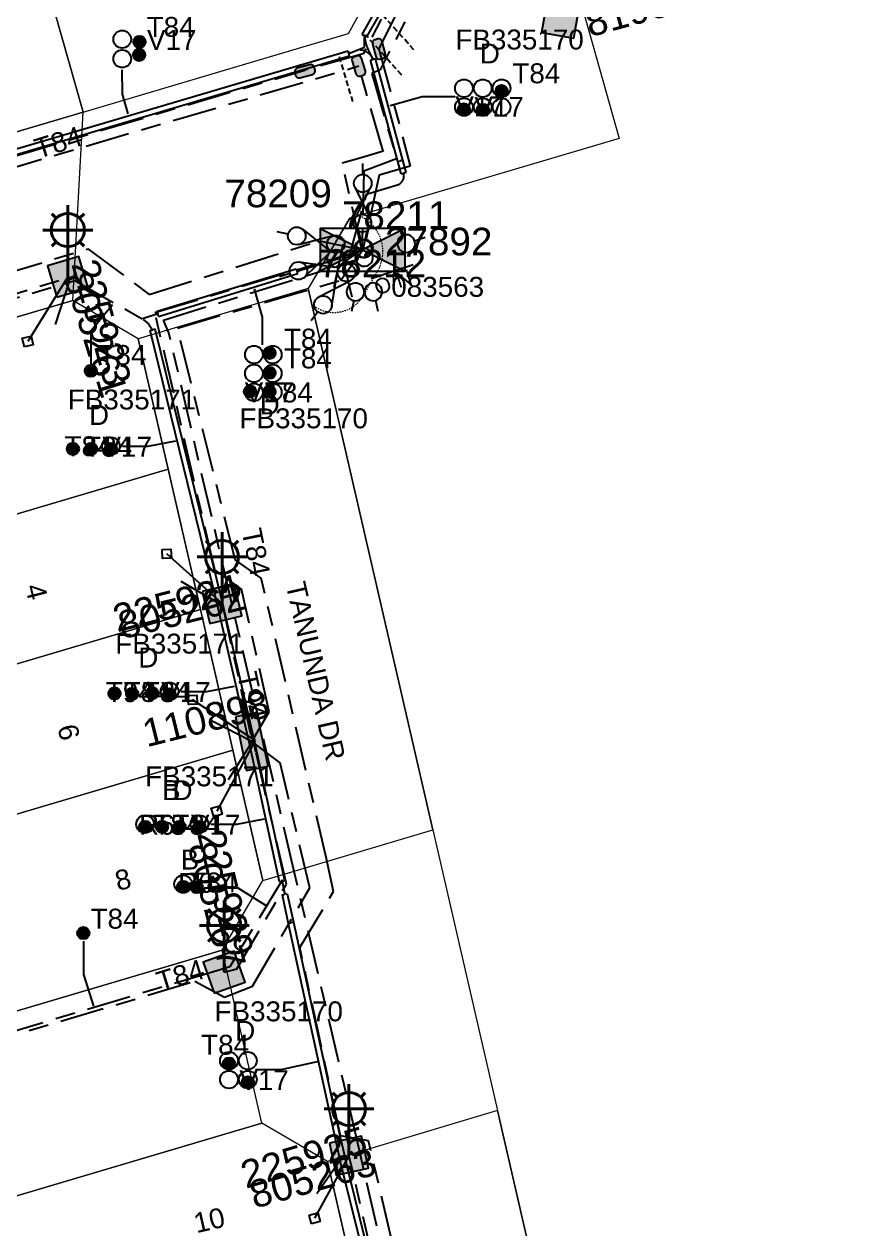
# Model space of a CAD drawing. Header units: metres. Extents: x 303957 to 307239, y 6268736 to 6272503.
# Drawn here: x 306081.3 to 306156.7, y 6269604.9 to 6269713.7 of the extents above; entities that cross this region are included whole.
import ezdxf
from ezdxf.enums import TextEntityAlignment as Align

# ---------------------------------------------------------------- set-up
doc = ezdxf.new("R2010")
doc.units = ezdxf.units.M
for name, pattern in [('Cable Exist UG', [8.2, 4, -1.2, 1.8, -1.2]), ('DASHED', [0.75, 0.5, -0.25]), ('HIDDEN', [0.375, 0.25, -0.125]), ('HIDDEN2', [0.1875, 0.125, -0.0625])]:
    doc.linetypes.add(name, pattern=pattern)
doc.layers.get('0').update_dxf_attribs({"color": 6})
for name, color, linetype, lineweight in [('Cadastre Land Parcels_SP_EXT', 9, 'Continuous', 5), ('Cadastre Other Property_SP_EXT', 9, 'HIDDEN', 5), ('Cadastre Roads_SP_EXT', 9, 'Continuous', 5)]:
    doc.layers.add(name, color=color, linetype=linetype, lineweight=lineweight)
for name, color, linetype in [('Duct_SP_EXT', 7, 'Continuous'), ('Equip_HV_EXT', 7, 'Continuous'), ('Equip_LV_EXT', 7, 'Continuous'), ('Equip_SP_SL_EXT', 7, 'Continuous'), ('Mains_HV_EXT', 7, 'Continuous'), ('Mains_HV_MOD', 3, 'Continuous'), ('Mains_LV_EXT', 7, 'Continuous'), ('Mains_LV_SL_EXT', 7, 'Continuous'), ('Services_SP_EXT', 7, 'Continuous'), ('Sub_SP_EXT', 7, 'Continuous'), ('SupportsUG_SP_LV_EXT', 7, 'Continuous'), ('SupportsUG_SP_LV_SL_EXT', 7, 'Continuous'), ('Trench_SP_EXT', 7, 'Continuous')]:
    doc.layers.add(name, color=color, linetype=linetype)
doc.layers.add('UNKNOWN_FEATURES', color=1, linetype='DASHED', plot=False)
doc.styles.add('COLUMN_LABEL', font='arial.ttf')
doc.styles.add('iecARIAL', font='arial.ttf', dxfattribs={"height": 2})
doc.styles.add('POLE_LABEL', font='arial.ttf')
doc.styles.get("Standard").update_dxf_attribs({"font": 'arial.ttf'})
doc.styles.add('SWITCH_LABEL', font='arial.ttf', dxfattribs={"height": 2.5})

# ---------------------------------------------------------------- blocks, each defined once
blk = doc.blocks.new('SUB_PADMOUNT_EXT')
for points in [[(0, 0), (-3.84, 1.92), (-3.84, -1.92)], [(0, 0), (3.84, 1.92), (3.84, -1.92)]]:
    blk.add_hatch(color=256).paths.add_polyline_path(points)
for p, q in [((3.84, 1.92), (-3.84, -1.92)), ((-3.84, 1.92), (3.84, -1.92))]:
    blk.add_line(p, q)
blk.add_lwpolyline([(-3.84, -1.92), (3.84, -1.92), (3.84, 1.92), (-3.84, 1.92)], close=True)
for tag, height, flags, p in [('ASSET_NUM', 2.5, 8, (2, 2)), ('STREET_CODE', 0.2, 9, (1.5, 0)), ('CONSTRUCTED_VOLTAGE', 0.2, 9, (1.5, -0.2)), ('OPERATING_VOLTAGE', 0.2, 9, (1.5, -0.6)), ('ORIENTATION', 0.2, 9, (1.5, -0.8)), ('OWNED_BY', 0.2, 9, (1.5, -1)), ('NO_PHASES', 0.2, 9, (1.5, -0.4)), ('OPERATED_BY', 0.2, 9, (1.5, -1.2)), ('SECONDARY_VOLTAGE', 0.2, 9, (1.5, -1.6)), ('STATE', 0.2, 9, (1.5, -1.8)), ('SUBSTATION_TYPE', 0.2, 9, (1.5, -2.2)), ('MAINTAINED_BY', 0.2, 9, (1.5, -1.4)), ('PARENT', 0.2, 9, (1.5, -2)), ('STREETNAME', 0.2, 9, (1.5, -3)), ('SUBURB', 0.2, 9, (1.5, -3.2)), ('USAGE', 0.2, 9, (1.5, -2.4)), ('LEGEND', 0.2, 9, (1.5, -2.6)), ('LOCATION', 0.2, 9, (1.5, -2.8)), ('Z', 0.2, 1, (1.5, -3.6)), ('NOTES', 0.2, 9, (1.5, -3.4))]:
    blk.add_attdef(tag, text='', height=height, dxfattribs=dict(flags=flags)).set_placement(p, align=Align.MIDDLE_LEFT)
blk = doc.blocks.new('COLUMN_EXT')
blk.add_hatch(color=256).paths.add_polyline_path([(-1.49, 1.48), (-1.49, -1.49), (1.48, -1.49), (1.48, 1.48)])
blk.add_lwpolyline([(-1.49, -1.49), (1.48, -1.49), (1.48, 1.48), (-1.49, 1.48)], close=True)
for tag, height, style, flags, p in [('ASSET_NUM', 2.5, 'COLUMN_LABEL', 8, (2, 2)), ('STRUCTURE_PLANT_NUMBER', 0.2, 'POLE_LABEL', 9, (1.81, 0.03)), ('STREET_CODE', 0.2, 'COLUMN_LABEL', 9, (1.81, -0.2))]:
    blk.add_attdef(tag, text='', height=height, dxfattribs=dict(style=style, flags=flags)).set_placement(p, align=Align.MIDDLE_LEFT)
at = {"flags": 9}
for tag, p in [('COLUMN_TYPE', (1.81, -0.4)), ('OWNED_BY', (1.81, -0.6)), ('STATE', (1.81, -0.8)), ('USAGE', (1.81, -1)), ('STREETNAME', (1.81, -1.6)), ('SUBURB', (1.81, -1.8)), ('LEGEND', (1.81, -1.2)), ('LOCATION', (1.81, -1.4)), ('NOTES', (1.81, -2))]:
    blk.add_attdef(tag, text='', height=0.2, dxfattribs=at).set_placement(p, align=Align.MIDDLE_LEFT)
at = {"flags": 1}
blk.add_attdef('Z', (1.81, -2.35), '', height=0.2, dxfattribs=at)
blk = doc.blocks.new('PILLAR_EXT')
blk.add_hatch(color=256).paths.add_polyline_path([(-2.475, 0.99), (-2.475, -0.99), (2.475, -0.99), (2.475, 0.99)])
blk.add_lwpolyline([(-2.475, -0.99), (2.475, -0.99), (2.475, 0.99), (-2.475, 0.99)], close=True)
at = {"style": 'iecARIAL', "flags": 8}
blk.add_attdef('ASSET_NUM', (1.5, 3.5), '', height=2.5, dxfattribs=at)
for tag, p, flags in [('OWNED_BY', (0, -0.2), 9), ('STATE', (0, -0.4), 9), ('SUPPORT_TYPE', (0, -0.6), 9), ('USAGE', (0, -0.8), 9), ('LEGEND', (0, -1), 9), ('LOCATION', (0, -1.2), 9), ('STREETNAME', (0, -1.8), 9), ('SUBURB', (0, -2), 1), ('NOTES', (0, -1.4), 9), ('PARENT', (0, -1.6), 9)]:
    blk.add_attdef(tag, p, '', height=0.2, dxfattribs=dict(flags=flags))
blk = doc.blocks.new('DUCT_EXT')
blk.add_circle((0, 0.8), 0.8)
at = {"flags": 1}
blk.add_attdef('Z', (0, 0), '', height=0.2, dxfattribs=at)
at = {"flags": 9}
for tag, p in [('DUCT_CODE', (0, 0)), ('XSECT_TYPE', (0, -0.2)), ('STATE', (0, -0.6)), ('FB_REFERENCE', (0, -0.4)), ('NOTES', (0, -0.8))]:
    blk.add_attdef(tag, text='', height=0.2, dxfattribs=at).set_placement(p, align=Align.MIDDLE_LEFT)
blk = doc.blocks.new('SL_LANTERN_EXT')
at = {"lineweight": 40}
for p, q in [((-1.46, 5.68), (-1.06, 5.28)), ((0, 1.97), (0, 6.47)), ((1.46, 5.68), (1.06, 5.28)), ((-2.25, 4.22), (2.25, 4.22)), ((-1.46, 2.76), (-1.06, 3.16)), ((0, 0), (0, 2.72)), ((1.46, 2.76), (1.06, 3.16))]:
    blk.add_line(p, q, dxfattribs=at)
blk.add_circle((0, 4.22), 1.5, dxfattribs=at)
at = {"style": 'iecARIAL', "flags": 8}
blk.add_attdef('ASSET_NUM', (1.5, 1.5), '', height=2.5, dxfattribs=at)
for tag, p, height, flags in [('CONSTRUCTED_VOLTAGE', (0.98, -0.65), 0.2, 9), ('CONTROL_TYPE', (0.98, -0.85), 0.2, 9), ('LANTERN_PURPOSE', (0.98, -1.05), 0.2, 9), ('LANTERN_TYPE', (0.98, -1.25), 0.2, 9), ('LNUMBER', (2.18, -3.25), 2.5, 8), ('OPERATING_VOLTAGE', (0.98, -1.65), 0.2, 9), ('ORIENTATION', (0.98, -1.85), 0.2, 9), ('OWNED_BY', (0.98, -2.05), 0.2, 9), ('STATE', (0.98, -2.25), 0.2, 9), ('NO_PHASES', (0.98, -1.45), 0.2, 9), ('USAGE', (0.98, -2.45), 0.2, 9), ('CEXIST', (0.98, -2.65), 0.2, 9), ('CNEW', (0.98, -2.85), 0.2, 9), ('CNUMBER', (0.98, -3.05), 0.2, 9), ('CREMOVE', (0.98, -3.25), 0.2, 9), ('CREPLACE', (0.98, -3.45), 0.2, 9), ('LKINGHEIGHT', (0.98, -3.65), 0.2, 9), ('LBRACKET', (0.98, -3.85), 0.2, 9), ('LBRACKETVOCAB', (0.98, -4.05), 0.2, 9), ('LCATEGORY', (0.98, -4.25), 0.2, 9), ('LCHARGE1', (0.98, -4.45), 0.2, 9), ('LCHARGE1PERCENT', (0.98, -4.65), 0.2, 9), ('LCHARGE2', (0.98, -4.85), 0.2, 9), ('LCHARGE2PERCENT', (0.98, -5.05), 0.2, 9), ('LCHARGE3', (0.98, -5.25), 0.2, 9), ('LCHARGE3PERCENT', (0.98, -5.45), 0.2, 9), ('LEXIST', (0.98, -5.65), 0.2, 9), ('LLAMP', (0.98, -5.85), 0.2, 9), ('LLAMPVOCAB', (0.98, -6.05), 0.2, 9), ('LMAST', (0.98, -6.25), 0.2, 9), ('LMASTVOCAB', (0.98, -6.45), 0.2, 9), ('LNEW', (0.98, -6.65), 0.2, 9), ('LANTNUMBER', (0.98, -6.85), 0.2, 9), ('LOUTREACH', (0.98, -7.25), 0.2, 9), ('LOUTREACHVOCAB', (0.98, -7.45), 0.2, 9), ('LRATECODE', (0.98, -7.65), 0.2, 9), ('LREMOVE', (0.98, -7.85), 0.2, 9), ('LREPLACE', (0.98, -8.05), 0.2, 9), ('LTYPE', (0.98, -8.25), 0.2, 9), ('LTYPEVOCAB', (0.98, -8.45), 0.2, 9), ('LEGEND', (0.98, -8.65), 0.2, 9), ('LOCATION', (0.98, -8.85), 0.2, 9), ('STREETNAME', (0.98, -9.25), 0.2, 9), ('SUBURB', (0.98, -9.45), 0.2, 1), ('NOTES', (0.98, -9.05), 0.2, 9)]:
    blk.add_attdef(tag, p, '', height=height, dxfattribs=dict(flags=flags))
blk = doc.blocks.new('CCP_EXT')
at = {"flags": 9}
for tag, p in [('STATE', (0, -1.8)), ('LEGEND', (0, -1.4)), ('LIFE_SUPPORT', (0, -1.6)), ('NOTES', (0, -2))]:
    blk.add_attdef(tag, text='', height=0.2, dxfattribs=at).set_placement(p, align=Align.MIDDLE_LEFT)
blk.add_wipeout([(0, 0.57), (0.57, 0), (0, -0.57), (-0.57, 0)])
blk.add_lwpolyline([(-0.57, 0), (0, 0.57), (0.57, 0), (0, -0.57), (-0.57, 0)])
at = {"flags": 1}
blk.add_attdef('Z', (0, 0), '', height=0.2, dxfattribs=at)
at = {"flags": 9}
for tag, p in [('CCP_TYPE', (0, 0)), ('CONSTRUCTED_VOLTAGE', (0, -0.2)), ('OPERATING_VOLTAGE', (0, -0.6)), ('ORIENTATION', (0, -0.8)), ('OWNED_BY', (0, -1)), ('NO_PHASES', (0, -0.4)), ('USAGE', (0, -1.2))]:
    blk.add_attdef(tag, text='', height=0.2, dxfattribs=at).set_placement(p, align=Align.MIDDLE_LEFT)
blk = doc.blocks.new('HV_STJ_EXT')
h = blk.add_hatch(color=256)
edge = h.paths.add_edge_path()
edge.add_ellipse((-0.59, 0.13), major_axis=(0.226, 0.226), ratio=1, start_angle=45, end_angle=135)
edge.add_line((-0.91, 0.13), (-0.91, -0.13))
edge.add_ellipse((-0.59, -0.13), major_axis=(0.226, 0.226), ratio=1, start_angle=135, end_angle=225)
edge.add_line((-0.59, -0.45), (0.59, -0.45))
edge.add_ellipse((0.59, -0.13), major_axis=(-0.226, 0.226), ratio=1, start_angle=135, end_angle=225)
edge.add_line((0.91, -0.13), (0.91, 0.13))
edge.add_ellipse((0.59, 0.13), major_axis=(-0.226, 0.226), ratio=1, start_angle=225, end_angle=315)
edge.add_line((0.59, 0.45), (-0.59, 0.45))
blk.add_lwpolyline([(-0.91, 0.13), (-0.91, -0.13, 0.414214), (-0.59, -0.45), (0.59, -0.45, 0.414214), (0.91, -0.13), (0.91, 0.13, 0.414214), (0.59, 0.45), (-0.59, 0.45, 0.414214)], format="xyb", close=True)
for tag, flags, p in [('ORIENTATION', 9, (1.5, 0)), ('Z', 1, (1.5, -0.8)), ('USAGE', 9, (1.5, -0.2)), ('LEGEND', 9, (1.5, -0.4)), ('NOTES', 9, (1.5, -0.6))]:
    blk.add_attdef(tag, text='', height=0.2, dxfattribs=dict(flags=flags)).set_placement(p, align=Align.MIDDLE_LEFT)
blk = doc.blocks.new('LV_STJ_EXT')
h = blk.add_hatch(color=256)
edge = h.paths.add_edge_path()
edge.add_ellipse((-0.59, 0.13), major_axis=(0.226, 0.226), ratio=1, start_angle=45, end_angle=135)
edge.add_line((-0.91, 0.13), (-0.91, -0.13))
edge.add_ellipse((-0.59, -0.13), major_axis=(0.226, 0.226), ratio=1, start_angle=135, end_angle=225)
edge.add_line((-0.59, -0.45), (0.59, -0.45))
edge.add_ellipse((0.59, -0.13), major_axis=(-0.226, 0.226), ratio=1, start_angle=135, end_angle=225)
edge.add_line((0.91, -0.13), (0.91, 0.13))
edge.add_ellipse((0.59, 0.13), major_axis=(-0.226, 0.226), ratio=1, start_angle=225, end_angle=315)
edge.add_line((0.59, 0.45), (-0.59, 0.45))
blk.add_lwpolyline([(-0.91, 0.13), (-0.91, -0.13, 0.414214), (-0.59, -0.45), (0.59, -0.45, 0.414214), (0.91, -0.13), (0.91, 0.13, 0.414214), (0.59, 0.45), (-0.59, 0.45, 0.414214)], format="xyb", close=True)
at = {"flags": 1}
blk.add_attdef('Z', (0, 0), '', height=0.2, dxfattribs=at)
at = {"flags": 9}
for tag, p in [('ORIENTATION', (0, 0)), ('USAGE', (0, -0.2)), ('LEGEND', (0, -0.4)), ('NOTES', (0, -0.6))]:
    blk.add_attdef(tag, text='', height=0.2, dxfattribs=at).set_placement(p, align=Align.MIDDLE_LEFT)
blk = doc.blocks.new('LV_UG_DFUSE_CLOSED_EXT')
for points in [[(1, 0), (0, 0)], [(5.04, 0.73), (2.16, -0.72)], [(5.05, -0.71), (2.16, 0.72)], [(6.2, 0.01), (7.2, 0.01)]]:
    blk.add_lwpolyline(points)
for centre in [(1.8, 0), (5.4, 0.01)]:
    blk.add_circle(centre, 0.8)
at = {"flags": 9}
for tag, p in [('ACTUAL_STATUS', (0, 0)), ('CONSTRUCTED_VOLTAGE', (0, -0.2)), ('OPERATING_VOLTAGE', (0, -0.6)), ('ORIENTATION', (0, -0.8)), ('STATE', (0, -1)), ('NO_PHASES', (0, -0.4)), ('SWITCH_TYPE', (0, -1.2)), ('USAGE', (0, -1.4)), ('NOTES', (0, -1.6))]:
    blk.add_attdef(tag, text='', height=0.2, dxfattribs=at).set_placement(p, align=Align.MIDDLE_LEFT)
at = {"flags": 1}
blk.add_attdef('Z', (0, 0), '', height=0.2, dxfattribs=at)
blk = doc.blocks.new('SWG_HOLEC_SU_NO_EXT')
blk.add_line((1.8, -2), (5.8, -2))
for points in [[(1, 0), (0, 0)], [(6.6, 0), (7.6, 0)]]:
    blk.add_lwpolyline(points)
for points in [[(1.8, -0.8, 1), (1.8, 0.8, 1)], [(5.8, -0.8, 1), (5.8, 0.8, 1)]]:
    blk.add_lwpolyline(points, format="xyb", close=True)
at = {"insert": (5.31, -3.64), "char_height": 1.4, "width": 3.8863, "attachment_point": 1, "rotation": 180}
blk.add_mtext('{\\fArial|b0|i0|c0|p34;N/O}', dxfattribs=at)
at = {"style": 'SWITCH_LABEL', "flags": 8}
blk.add_attdef('ASSET_NUM', text='', height=2.5, rotation=179.9544, dxfattribs=at).set_placement((-2.4, 0), align=Align.MIDDLE_LEFT)
at = {"flags": 1}
blk.add_attdef('Z', (0, 0), '', height=0.2, dxfattribs=at)
at = {"flags": 9}
for tag, p in [('ACTUAL_STATUS', (0, -0.4)), ('CONSTRUCTED_VOLTAGE', (0, -0.6)), ('OPERATING_VOLTAGE', (0, -1)), ('NO_PHASES', (0, -0.8)), ('ORIENTATION', (0, -1.2)), ('OWNED_BY', (0, -1.4)), ('STATE', (0, -1.8)), ('SWITCH_TYPE', (0, -2)), ('PARENT', (0, -1.6)), ('USAGE', (0, -2.2)), ('STREETNAME', (0, -2.6)), ('SUBURB', (0, -2.8)), ('LOCATION', (0, -2.4)), ('NOTES', (0, -3))]:
    blk.add_attdef(tag, text='', height=0.2, dxfattribs=at).set_placement(p, align=Align.MIDDLE_LEFT)
at = {"style": 'SWITCH_LABEL', "flags": 9}
blk.add_attdef('STREET_CODE', text='', height=0.2, dxfattribs=at).set_placement((0, -0.2), align=Align.MIDDLE_LEFT)
blk = doc.blocks.new('SWG_HOLEC_SU_EXT')
blk.add_line((1.8, -2), (5.8, -2))
for points in [[(1, 0), (0, 0)], [(6.6, 0), (7.6, 0)]]:
    blk.add_lwpolyline(points)
for points in [[(1.8, -0.8, 1), (1.8, 0.8, 1)], [(5.8, -0.8, 1), (5.8, 0.8, 1)]]:
    blk.add_lwpolyline(points, format="xyb", close=True)
at = {"style": 'SWITCH_LABEL', "flags": 8}
blk.add_attdef('ASSET_NUM', text='', height=2.5, rotation=179.9544, dxfattribs=at).set_placement((-2.4, 0), align=Align.MIDDLE_LEFT)
at = {"flags": 1}
blk.add_attdef('Z', (0, 0), '', height=0.2, dxfattribs=at)
at = {"flags": 9}
for tag, p in [('ACTUAL_STATUS', (0, -0.4)), ('CONSTRUCTED_VOLTAGE', (0, -0.6)), ('OPERATING_VOLTAGE', (0, -1)), ('NO_PHASES', (0, -0.8)), ('ORIENTATION', (0, -1.2)), ('OWNED_BY', (0, -1.4)), ('STATE', (0, -1.8)), ('SWITCH_TYPE', (0, -2)), ('PARENT', (0, -1.6)), ('USAGE', (0, -2.2)), ('STREETNAME', (0, -2.6)), ('SUBURB', (0, -2.8)), ('LOCATION', (0, -2.4)), ('NOTES', (0, -3))]:
    blk.add_attdef(tag, text='', height=0.2, dxfattribs=at).set_placement(p, align=Align.MIDDLE_LEFT)
at = {"style": 'SWITCH_LABEL', "flags": 9}
blk.add_attdef('STREET_CODE', text='', height=0.2, dxfattribs=at).set_placement((0, -0.2), align=Align.MIDDLE_LEFT)
blk = doc.blocks.new('CABLE_LARGE_EXT')
h = blk.add_hatch(color=256)
edge = h.paths.add_edge_path()
edge.add_arc((0, 0.55), 0.55, 0, 360)
blk.add_circle((0, 0.55), 0.55)
at = {"flags": 1}
blk.add_attdef('Z', (0, 0), '', height=0.2, dxfattribs=at)
at = {"flags": 9}
for tag, p in [('COND_CODE', (0, 0)), ('STATE', (0, -0.4)), ('XSECT_SIZE', (0, -0.6)), ('FB_REFERENCE', (0, -0.2)), ('NOTES', (0, -0.8))]:
    blk.add_attdef(tag, text='', height=0.2, dxfattribs=at).set_placement(p, align=Align.MIDDLE_LEFT)

msp = doc.modelspace()

# ---------------------------------------------------------------- linework, layer by layer
at = {"layer": 'Cadastre Land Parcels_SP_EXT', "linetype": 'Continuous'}
msp.add_lwpolyline([(306195.38, 6269806.28), (306153.94, 6269809.62), (306108.72, 6269796.94), (306135.09, 6269703.38), (306110.75, 6269696.16), (306106.98, 6269689.82), (306118.25, 6269640.92), (306124.09, 6269615.57), (306136.39, 6269562.17), (306141.11, 6269541.68), (306124.45, 6269536.86), (306119.25, 6269530.49), (306113.35, 6269453.99)], dxfattribs=at)
for points in [[(306086.65, 6269705.76), (306082.75, 6269719.58), (306080.16, 6269728.78), (306078.48, 6269734.7), (306062.97, 6269730.12), (306069.71, 6269700.75), (306086.65, 6269705.76)], [(306106.33, 6269711.58), (306110.63, 6269712.85), (306114.07, 6269719.08), (306111.52, 6269728.08), (306082.75, 6269719.58), (306086.65, 6269705.76), (306106.33, 6269711.58)], [(306094.34, 6269673.51), (306091.63, 6269685.28), (306085.72, 6269688.75), (306061.71, 6269681.65), (306065.53, 6269664.99), (306094.34, 6269673.51)], [(306097.26, 6269660.81), (306094.34, 6269673.51), (306065.53, 6269664.99), (306068.45, 6269652.29), (306097.26, 6269660.81)], [(306100.18, 6269648.12), (306097.26, 6269660.81), (306068.45, 6269652.29), (306071.36, 6269639.6), (306100.18, 6269648.12)], [(306099.22, 6269630.04), (306102.89, 6269636.33), (306100.18, 6269648.12), (306071.36, 6269639.6), (306075.19, 6269622.94), (306099.22, 6269630.04)], [(306111.47, 6269599.04), (306108.72, 6269610.96), (306102.81, 6269614.42), (306078.79, 6269607.32), (306082.63, 6269590.61), (306111.47, 6269599.04)]]:
    msp.add_lwpolyline(points, close=True, dxfattribs=at)
at = {"layer": 'Cadastre Other Property_SP_EXT', "linetype": 'HIDDEN2'}
msp.add_lwpolyline([(306110.66, 6269696.11), (306106.98, 6269689.82), (306107.34, 6269688.28), (306107.67, 6269688.13), (306107.67, 6269688.13, 0.41844), (306111.93, 6269689.12), (306111.93, 6269689.12), (306113.16, 6269691.23), (306113.16, 6269691.23, 0.414793), (306112.12, 6269696.12), (306112.12, 6269696.12), (306111.66, 6269696.41), (306110.66, 6269696.11)], format="xyb", close=True, dxfattribs=at)
at = {"layer": 'Cadastre Roads_SP_EXT', "linetype": 'Continuous'}
msp.add_lwpolyline([(306021.17, 6269590.29), (306035.57, 6269594.54), (306049.97, 6269598.8), (306064.38, 6269603.06), (306078.79, 6269607.32), (306102.81, 6269614.42), (306099.22, 6269630.04), (306075.19, 6269622.94), (306060.81, 6269618.68), (306046.43, 6269614.44), (306032.06, 6269610.19), (306017.68, 6269605.94), (306006.11, 6269602.53), (306009.7, 6269586.9), (306021.17, 6269590.29)], close=True, dxfattribs=at)
at = {"layer": 'Duct_SP_EXT'}
for p, q in [((306111.87, 6269712.78), (306115.4, 6269719.01)), ((306112.29, 6269712.55), (306115.82, 6269718.78)), ((306111.87, 6269712.78), (306112.08, 6269712.67)), ((306112.29, 6269712.55), (306112.08, 6269712.67)), ((306110.6, 6269711.27), (306055.53, 6269694.99)), ((306110.73, 6269710.81), (306055.67, 6269694.53)), ((306110.6, 6269711.27), (306110.66, 6269711.04)), ((306110.73, 6269710.81), (306110.66, 6269711.04)), ((306112.6, 6269710.44), (306112.83, 6269710.5)), ((306115.08, 6269701.28), (306112.6, 6269710.44)), ((306113.06, 6269710.57), (306112.83, 6269710.5)), ((306115.54, 6269701.4), (306113.06, 6269710.57)), ((306115.08, 6269701.28), (306115.31, 6269701.34)), ((306115.38, 6269700.18), (306115.08, 6269701.28)), ((306115.54, 6269701.4), (306115.31, 6269701.34)), ((306115.84, 6269700.3), (306115.54, 6269701.4)), ((306115.38, 6269700.18), (306115.61, 6269700.24)), ((306115.84, 6269700.3), (306115.61, 6269700.24)), ((306093.33, 6269687.76), (306105.91, 6269691.61)), ((306093.47, 6269687.3), (306106.05, 6269691.16)), ((306105.91, 6269691.61), (306105.98, 6269691.39)), ((306106.05, 6269691.16), (306105.98, 6269691.39)), ((306093.33, 6269687.76), (306093.4, 6269687.53)), ((306093.47, 6269687.3), (306093.4, 6269687.53)), ((306092.7, 6269686.02), (306092.93, 6269686.08)), ((306093.17, 6269686.14), (306092.93, 6269686.08)), ((306098.76, 6269661.34), (306098.99, 6269661.39)), ((306098.76, 6269661.34), (306098.99, 6269661.39)), ((306101.66, 6269648.85), (306098.76, 6269661.34)), ((306099.23, 6269661.45), (306098.99, 6269661.39)), ((306099.23, 6269661.45), (306098.99, 6269661.39)), ((306102.13, 6269648.96), (306099.23, 6269661.45)), ((306101.66, 6269648.85), (306101.89, 6269648.9)), ((306101.66, 6269648.85), (306101.89, 6269648.9)), ((306104.39, 6269636.21), (306101.66, 6269648.85)), ((306102.13, 6269648.96), (306101.89, 6269648.9)), ((306102.13, 6269648.95), (306101.89, 6269648.9)), ((306104.86, 6269636.31), (306102.13, 6269648.95)), ((306104.39, 6269636.21), (306104.62, 6269636.26)), ((306104.86, 6269636.31), (306104.62, 6269636.26)), ((306104.62, 6269635.04), (306104.86, 6269635.1)), ((306104.62, 6269635.04), (306105.18, 6269632.47)), ((306105.09, 6269635.15), (306104.86, 6269635.1)), ((306105.09, 6269635.15), (306105.65, 6269632.58)), ((306105.18, 6269632.47), (306105.41, 6269632.53)), ((306105.18, 6269632.47), (306105.41, 6269632.53)), ((306105.18, 6269632.47), (306105.18, 6269632.47)), ((306105.18, 6269632.47), (306109.41, 6269613.04)), ((306105.65, 6269632.58), (306105.41, 6269632.53)), ((306105.65, 6269632.58), (306105.41, 6269632.53)), ((306105.65, 6269632.58), (306105.65, 6269632.58)), ((306105.65, 6269632.58), (306109.87, 6269613.14)), ((306109.41, 6269613.04), (306109.64, 6269613.09)), ((306109.41, 6269613.04), (306109.81, 6269611.26)), ((306109.87, 6269613.14), (306109.64, 6269613.09)), ((306109.87, 6269613.14), (306110.28, 6269611.37)), ((306109.81, 6269611.26), (306110.04, 6269611.32)), ((306109.81, 6269611.26), (306110.04, 6269611.32)), ((306116.37, 6269584.87), (306109.81, 6269611.26)), ((306110.28, 6269611.38), (306110.04, 6269611.32)), ((306110.28, 6269611.37), (306110.04, 6269611.32)), ((306116.84, 6269584.99), (306110.28, 6269611.38))]:
    msp.add_line(p, q, dxfattribs=at)
for points in [[(306090.14, 6269709.58), (306090.19, 6269707.38), (306090.68, 6269705.59)], [(306120.25, 6269707.12), (306117.28, 6269707.12), (306114.38, 6269706.32)], [(306102.87, 6269684.73), (306102.87, 6269687.22), (306102.12, 6269689.78)], [(306087.39, 6269682.98), (306087.39, 6269686.03), (306089.3, 6269688.38)], [(306090.2, 6269675.57), (306092.54, 6269675.57), (306095.03, 6269676.06)], [(306095.51, 6269653.42), (306097.84, 6269653.42), (306100.34, 6269653.91)], [(306098.2, 6269641.42), (306100.53, 6269641.43), (306103.03, 6269641.91)], [(306097.6, 6269635.68), (306100.62, 6269635.68), (306103.13, 6269634.12)], [(306086.69, 6269630.87), (306086.69, 6269627.86), (306087.58, 6269625)], [(306102.22, 6269619.27), (306104.55, 6269619.27), (306107.83, 6269620)]]:
    msp.add_lwpolyline(points, dxfattribs=at)
at = {"layer": 'Mains_HV_EXT', "linetype": 'Cable Exist UG'}
for points in [[(306113.38, 6269711.45), (306116.21, 6269700.88), (306116.21, 6269700.88), (306113.41, 6269700.07), (306111.92, 6269693.31)], [(306111.84, 6269693.3), (306110.05, 6269701.18), (306110.05, 6269701.18), (306111.76, 6269701.65), (306113.27, 6269702.12), (306113.27, 6269702.12), (306113.77, 6269702.26), (306113.75, 6269702.22), (306111.55, 6269709.92)]]:
    msp.add_lwpolyline(points, dxfattribs=at)
at = {"layer": 'Mains_HV_MOD', "linetype": 'Cable Exist UG'}
msp.add_lwpolyline([(306113.38, 6269711.45), (306117.02, 6269718.65), (306098.51, 6269784.69)], dxfattribs=at)
at = {"layer": 'Mains_LV_EXT', "linetype": 'Cable Exist UG'}
for points in [[(306113.18, 6269728.61), (306115.95, 6269718.76), (306111.96, 6269711.02), (306106.67, 6269709.54)], [(306113.45, 6269728.58), (306115.37, 6269728.29), (306118.09, 6269718.55), (306113.48, 6269709.57), (306112.74, 6269709.24), (306112.74, 6269709.24), (306114.96, 6269701.54), (306112, 6269700.41), (306111.84, 6269693.3)], [(306055.86, 6269694.6), (306056.78, 6269694.78), (306106.67, 6269709.54)], [(306102.2, 6269649), (306101.78, 6269649.68), (306101.78, 6269649.68), (306099.24, 6269661.34)], [(306116.89, 6269584.75), (306116.59, 6269586.1), (306116.59, 6269586.1), (306110.64, 6269611.64)]]:
    msp.add_lwpolyline(points, dxfattribs=at)
at = {"layer": 'Trench_SP_EXT', "linetype": 'Cable Exist UG'}
for points in [[(306110.66, 6269711.04), (306112.08, 6269711.61), (306112.08, 6269712.67)], [(306105.98, 6269691.39), (306110.61, 6269692.81)], [(306085.36, 6269690.37), (306084.07, 6269686.38)], [(306085.41, 6269690.39), (306085.9, 6269690.54), (306092.08, 6269687.03)], [(306093.4, 6269687.53), (306092.01, 6269687.08)], [(306092.08, 6269687.03), (306092.55, 6269686.63), (306092.93, 6269686.08)], [(306098.97, 6269661.33), (306095.22, 6269663.51)], [(306101.88, 6269648.9), (306098.2, 6269650.78)], [(306101.9, 6269648.83), (306099.46, 6269644.96)], [(306104.62, 6269636.37), (306099.89, 6269628.53), (306098.74, 6269628.18)], [(306104.6, 6269636.42), (306104.84, 6269635.19)], [(306098.74, 6269628.18), (306075.84, 6269621.35)], [(306110.04, 6269611.32), (306107.53, 6269607.68)]]:
    msp.add_lwpolyline(points, dxfattribs=at)
for points in [[(306112.84, 6269710.59, -0.134439), (306112.08, 6269712.67)], [(306112.83, 6269710.5, 0.326639), (306111.68, 6269711.36)], [(306110.77, 6269692.99), (306112.12, 6269697.83), (306112.22, 6269698.35), (306112.55, 6269698.44), (306115.13, 6269699.21), (306115.13, 6269699.21, 0.366978), (306115.61, 6269700.24)]]:
    msp.add_lwpolyline(points, format="xyb", dxfattribs=at)
at = {"layer": 'UNKNOWN_FEATURES'}
for points in [[(306116.54, 6269711.37), (306113.3, 6269714.99)], [(306115.43, 6269709.1), (306112.19, 6269712.72)], [(306109.77, 6269710.77), (306111.02, 6269706.64)]]:
    msp.add_lwpolyline(points, dxfattribs=at)

# ---------------------------------------------------------------- block references
at = {"layer": 'Duct_SP_EXT'}
for name, p in [('DUCT_EXT', (306090.18, 6269711.53)), ('CABLE_LARGE_EXT', (306091.75, 6269711.55)), ('DUCT_EXT', (306090.18, 6269709.77)), ('CABLE_LARGE_EXT', (306091.71, 6269710.37)), ('DUCT_EXT', (306121.06, 6269707.11)), ('DUCT_EXT', (306122.76, 6269707.11)), ('DUCT_EXT', (306124.46, 6269707.11)), ('CABLE_LARGE_EXT', (306124.46, 6269707.11)), ('DUCT_EXT', (306121.06, 6269705.41)), ('CABLE_LARGE_EXT', (306121.05, 6269705.45)), ('DUCT_EXT', (306122.76, 6269705.41)), ('CABLE_LARGE_EXT', (306122.76, 6269705.41)), ('DUCT_EXT', (306124.46, 6269705.41)), ('CABLE_LARGE_EXT', (306103.48, 6269683.44)), ('CABLE_LARGE_EXT', (306087.35, 6269681.83)), ('CABLE_LARGE_EXT', (306103.48, 6269681.65)), ('CABLE_LARGE_EXT', (306101.73, 6269679.98)), ('CABLE_LARGE_EXT', (306103.48, 6269679.95)), ('CABLE_LARGE_EXT', (306085.73, 6269674.78)), ('CABLE_LARGE_EXT', (306087.38, 6269674.78)), ('DUCT_EXT', (306089.16, 6269674.78)), ('CABLE_LARGE_EXT', (306089.16, 6269674.78)), ('DUCT_EXT', (306094.46, 6269652.63)), ('CABLE_LARGE_EXT', (306089.48, 6269652.69)), ('CABLE_LARGE_EXT', (306091.09, 6269652.66)), ('CABLE_LARGE_EXT', (306092.88, 6269652.71)), ('CABLE_LARGE_EXT', (306094.46, 6269652.63)), ('DUCT_EXT', (306092.25, 6269640.63)), ('DUCT_EXT', (306097.16, 6269640.63)), ('CABLE_LARGE_EXT', (306092.25, 6269640.63)), ('CABLE_LARGE_EXT', (306093.78, 6269640.63)), ('CABLE_LARGE_EXT', (306095.37, 6269640.63)), ('DUCT_EXT', (306095.69, 6269635.22)), ('CABLE_LARGE_EXT', (306095.69, 6269635.22)), ('CABLE_LARGE_EXT', (306096.91, 6269635.19)), ('CABLE_LARGE_EXT', (306086.67, 6269631.04)), ('DUCT_EXT', (306099.83, 6269619.26)), ('CABLE_LARGE_EXT', (306099.83, 6269619.26)), ('DUCT_EXT', (306101.53, 6269619.26)), ('DUCT_EXT', (306099.83, 6269617.56)), ('DUCT_EXT', (306101.53, 6269617.56)), ('CABLE_LARGE_EXT', (306101.53, 6269617.56))]:
    msp.add_blockref(name, p, dxfattribs=at)
at = {"layer": 'Duct_SP_EXT', "rotation": 90}
for p in [(306102.88, 6269683.85), (306104.58, 6269683.85), (306102.88, 6269682.15), (306104.58, 6269682.15), (306102.88, 6269680.45), (306104.58, 6269680.45)]:
    msp.add_blockref('DUCT_EXT', p, dxfattribs=at)
at = {"layer": 'Equip_HV_EXT'}
for p, rotation in [((306113.38, 6269711.45), 284.7355426821983), ((306111.55, 6269709.92), 287.273913974028)]:
    msp.add_blockref('HV_STJ_EXT', p, dxfattribs=dict(at, rotation=rotation))
ref = msp.add_blockref('SWG_HOLEC_SU_EXT', (306111.52, 6269695.16), dxfattribs=dict(at, rotation=283.4451866329871))
ref.add_attrib('ASSET_NUM', '78209', dxfattribs={"layer": '0', "height": 2.5, "style": 'SWITCH_LABEL'}).set_placement((306109.12, 6269696.41), align=Align.BOTTOM_RIGHT)
ref = msp.add_blockref('SWG_HOLEC_SU_EXT', (306112.43, 6269695.19), dxfattribs=dict(at, rotation=258.3440291959775))
ref.add_attrib('ASSET_NUM', '78211', dxfattribs={"layer": '0', "height": 2.5, "style": 'SWITCH_LABEL'}).set_placement((306110.03, 6269696.44), align=Align.MIDDLE_LEFT)
ref = msp.add_blockref('SWG_HOLEC_SU_NO_EXT', (306110.33, 6269692.07), dxfattribs=dict(at, rotation=18.229282418134))
ref.add_attrib('ASSET_NUM', '78212', dxfattribs={"layer": '0', "height": 2.5, "style": 'SWITCH_LABEL'}).set_placement((306107.93, 6269693.32), align=Align.TOP_LEFT)
at = {"layer": 'Equip_LV_EXT'}
for name, p, rotation in [('LV_STJ_EXT', (306106.69, 6269709.44), 15.70727647096501), ('LV_UG_DFUSE_CLOSED_EXT', (306111.86, 6269693.92), 89.38881420830153), ('LV_UG_DFUSE_CLOSED_EXT', (306111.23, 6269693.45), 167.97829732022), ('LV_UG_DFUSE_CLOSED_EXT', (306111.24, 6269693.08), 197.7601554515675), ('LV_UG_DFUSE_CLOSED_EXT', (306111.49, 6269692.72), 233.9864725682432)]:
    msp.add_blockref(name, p, dxfattribs=dict(at, rotation=rotation))
at = {"layer": 'Equip_SP_SL_EXT'}
ref = msp.add_blockref('SL_LANTERN_EXT', (306085.27, 6269690.88), dxfattribs=at)
ref.add_attrib('ASSET_NUM', '225923', dxfattribs={"layer": '0', "height": 2.5, "rotation": 285.3481, "style": 'iecARIAL'}).set_placement((306086.77, 6269692.38), align=Align.MIDDLE_LEFT)
ref = msp.add_blockref('SL_LANTERN_EXT', (306099.2, 6269661.35), dxfattribs=at)
ref.add_attrib('ASSET_NUM', '225924', dxfattribs={"layer": '0', "height": 2.5, "rotation": 14.3371, "style": 'iecARIAL'}).set_placement((306100.7, 6269662.85), align=Align.MIDDLE_RIGHT)
ref = msp.add_blockref('SL_LANTERN_EXT', (306099.4, 6269628.06), dxfattribs=at)
ref.add_attrib('ASSET_NUM', '225929', dxfattribs={"layer": '0', "height": 2.5, "rotation": 283.6425, "style": 'iecARIAL'}).set_placement((306100.9, 6269629.56), align=Align.MIDDLE_RIGHT)
ref = msp.add_blockref('SL_LANTERN_EXT', (306110.67, 6269611.48), dxfattribs=at)
ref.add_attrib('ASSET_NUM', '225925', dxfattribs={"layer": '0', "height": 2.5, "rotation": 16.4614, "style": 'iecARIAL'}).set_placement((306112.17, 6269612.98), align=Align.MIDDLE_RIGHT)
at = {"layer": 'Sub_SP_EXT'}
ref = msp.add_blockref('SUB_PADMOUNT_EXT', (306111.92, 6269693.31), dxfattribs=at)
ref.add_attrib('ASSET_NUM', '27892', dxfattribs={"layer": '0', "height": 2.5}).set_placement((306113.92, 6269694.06), align=Align.MIDDLE_LEFT)
at = {"layer": 'SupportsUG_SP_LV_EXT'}
ref = msp.add_blockref('PILLAR_EXT', (306101.89, 6269648.9), dxfattribs=dict(at, rotation=281.7468334633666))
ref.add_attrib('ASSET_NUM', '110898', dxfattribs={"layer": '0', "height": 2.5, "rotation": 13.9847, "style": 'iecARIAL'}).set_placement((306103.39, 6269652.4), align=Align.MIDDLE_RIGHT)
at = {"layer": 'SupportsUG_SP_LV_SL_EXT'}
ref = msp.add_blockref('COLUMN_EXT', (306129.77, 6269714.17), dxfattribs=dict(at, rotation=79.99202016378374))
ref.add_attrib('ASSET_NUM', '819507', dxfattribs={"layer": '0', "height": 2.5, "rotation": 15.3104, "style": 'COLUMN_LABEL'}).set_placement((306131.77, 6269714.92), align=Align.TOP_LEFT)
ref = msp.add_blockref('COLUMN_EXT', (306085.27, 6269690.88), dxfattribs=dict(at, rotation=16.69696219493259))
ref.add_attrib('ASSET_NUM', '805261', dxfattribs={"layer": '0', "height": 2.5, "rotation": 287.2856, "style": 'COLUMN_LABEL'}).set_placement((306087.27, 6269691.63), align=Align.TOP_LEFT)
ref = msp.add_blockref('COLUMN_EXT', (306099.2, 6269661.35), dxfattribs=dict(at, rotation=283.6936555387896))
ref.add_attrib('ASSET_NUM', '805262', dxfattribs={"layer": '0', "height": 2.5, "rotation": 13.7415, "style": 'COLUMN_LABEL'}).set_placement((306101.2, 6269662.11), align=Align.MIDDLE_RIGHT)
ref = msp.add_blockref('COLUMN_EXT', (306099.4, 6269628.06), dxfattribs=dict(at, rotation=19.27906596756027))
ref.add_attrib('ASSET_NUM', '805267', dxfattribs={"layer": '0', "height": 2.5, "rotation": 284.436, "style": 'COLUMN_LABEL'}).set_placement((306101.4, 6269628.81), align=Align.TOP_RIGHT)
ref = msp.add_blockref('COLUMN_EXT', (306110.67, 6269611.48), dxfattribs=dict(at, rotation=282.1649844306332))
ref.add_attrib('ASSET_NUM', '805263', dxfattribs={"layer": '0', "height": 2.5, "rotation": 15.6437, "style": 'COLUMN_LABEL'}).set_placement((306112.67, 6269612.23), align=Align.TOP_RIGHT)

# ---------------------------------------------------------------- texts
at = {"layer": 'Cadastre Land Parcels_SP_EXT', "linetype": 'Continuous'}
for s, rotation, p in [('4', 284.0152, (306081.39, 6269662.9)), ('6', 284.0194, (306084.31, 6269650.2)), ('8', 12.8876, (306089.77, 6269635.4)), ('10', 12.8866, (306096.88, 6269604.47))]:
    msp.add_text(s, height=1.8, rotation=rotation, dxfattribs=at).set_placement(p)
at = {"layer": 'Cadastre Other Property_SP_EXT'}
msp.add_text('083563', height=1.8, dxfattribs=at).set_placement((306114.49, 6269689.07))
at = {"layer": 'Cadastre Roads_SP_EXT'}
msp.add_text('TANUNDA DR', height=1.8, rotation=282.9113, dxfattribs=at).set_placement((306104.94, 6269663.09))
at = {"layer": 'Duct_SP_EXT'}
for s, p in [('T84', (306092.39, 6269712.55)), ('V17', (306092.42, 6269711.37)), ('FB335170', (306120.28, 6269711.41)), ('D', (306122.49, 6269710.15)), ('T84', (306125.43, 6269708.36)), ('V17', (306120.28, 6269705.37)), ('V17', (306122, 6269705.33)), ('T84', (306104.79, 6269684.39)), ('T84', (306088.03, 6269682.91)), ('T84', (306104.79, 6269682.6)), ('V17', (306101.25, 6269679.54)), ('T84', (306103.07, 6269679.53)), ('FB335171', (306085.26, 6269678.89)), ('D', (306102.6, 6269678.44)), ('D', (306087.18, 6269677.49)), ('FB335170', (306100.78, 6269677.19)), ('T84', (306084.97, 6269674.67)), ('T84', (306086.74, 6269674.63)), ('V17', (306088.39, 6269674.62)), ('FB335171', (306089.55, 6269656.84)), ('D', (306091.63, 6269655.58)), ('T94', (306088.7, 6269652.46)), ('T84', (306090.31, 6269652.47)), ('FB335171', (306092.25, 6269644.85)), ('B', (306093.78, 6269643.61)), ('D', (306094.72, 6269643.6)), ('R6', (306091.7, 6269640.48)), ('T84', (306092.99, 6269640.48)), ('B', (306095.46, 6269637.33)), ('R6', (306095.22, 6269635.23)), ('T84', (306096.22, 6269635.26)), ('T84', (306087.32, 6269631.99)), ('FB335170', (306098.52, 6269623.62)), ('D', (306100.39, 6269621.87)), ('T84', (306097.31, 6269620.6)), ('V17', (306100.76, 6269617.4))]:
    msp.add_text(s, height=1.8, dxfattribs=at).set_placement(p)
at = {"layer": 'Mains_LV_EXT'}
for s, rotation, p in [('T84', 17.094, (306082.59, 6269701.53)), ('T84', 281.586, (306100.95, 6269667.94)), ('T94', 282.2844, (306100.54, 6269654.97)), ('T84', 17.095, (306093.62, 6269626.28))]:
    msp.add_text(s, height=1.8, rotation=rotation, dxfattribs=at).set_placement(p)

# ---------------------------------------------------------------- next in the draw order: block references
at = {"layer": 'Services_SP_EXT'}
for p, rotation in [((306081.64, 6269685.03), 58.09571196533548), ((306094.2, 6269665.85), 317.9999998746604), ((306096.54, 6269652.66), 317.9999998523446), ((306098.72, 6269642.6), 61.3711292749381), ((306107.56, 6269605.83), 60.30732714355605)]:
    msp.add_blockref('CCP_EXT', p, dxfattribs=dict(at, rotation=rotation))

# ---------------------------------------------------------------- next in the draw order: linework, layer by layer
at = {"layer": 'Cadastre Roads_SP_EXT', "linetype": 'Continuous'}
for points in [[(306004.22, 6269664.67), (306018.59, 6269668.91), (306032.96, 6269673.16), (306047.34, 6269677.41), (306061.71, 6269681.65), (306085.72, 6269688.75), (306086.65, 6269705.76), (306069.71, 6269700.75), (306055.25, 6269696.48), (306040.78, 6269692.2), (306026.32, 6269687.93), (306011.86, 6269683.66), (305997.4, 6269679.38), (305982.94, 6269675.11), (305992.62, 6269661.24), (306004.22, 6269664.67)], [(306118.25, 6269640.92), (306106.98, 6269689.82), (306091.63, 6269685.28), (306102.89, 6269636.33), (306118.25, 6269640.92)], [(306141.11, 6269541.68), (306136.39, 6269562.17), (306124.09, 6269615.57), (306108.72, 6269610.96), (306111.47, 6269599.04), (306114.84, 6269584.39), (306118.21, 6269569.75), (306120.98, 6269557.71), (306117.3, 6269551.45), (306124.45, 6269536.86), (306141.11, 6269541.68)]]:
    msp.add_lwpolyline(points, close=True, dxfattribs=at)
at = {"layer": 'Duct_SP_EXT'}
for p, q in [((306098.76, 6269661.34), (306092.7, 6269686.02)), ((306099.23, 6269661.45), (306093.17, 6269686.14))]:
    msp.add_line(p, q, dxfattribs=at)
at = {"layer": 'Mains_HV_EXT', "linetype": 'Cable Exist UG'}
for points in [[(305871.5, 6269639.03), (305919.99, 6269653.31), (305992.52, 6269674.92), (306111.55, 6269709.92)], [(306101.61, 6269470.95), (306102.68, 6269484.79), (306105.86, 6269525.6), (306107.27, 6269545.41), (306107.27, 6269545.41), (306119.3, 6269548.92), (306124.12, 6269557.16), (306124.12, 6269557.16), (306111.62, 6269611.94), (306105.7, 6269637.26), (306094.4, 6269685.82), (306093.91, 6269686.97), (306109.81, 6269691.9), (306111.84, 6269693.3)]]:
    msp.add_lwpolyline(points, dxfattribs=at)
at = {"layer": 'Mains_LV_EXT', "linetype": 'Cable Exist UG'}
for points in [[(306061.28, 6269683.47), (306063.36, 6269686.3), (306063.36, 6269686.3), (306087.07, 6269693.39), (306092.63, 6269689.28), (306092.63, 6269689.28), (306107.98, 6269694.14), (306111.9, 6269693.3)], [(306101.89, 6269648.9), (306103.45, 6269651.58), (306103.45, 6269651.58), (306100.96, 6269662.66), (306098.54, 6269664.39), (306098.54, 6269664.39), (306093.14, 6269687.65), (306111.89, 6269693.3)], [(306116.92, 6269584.9), (306118.26, 6269587.97), (306118.26, 6269587.97), (306112.43, 6269612.83), (306109.91, 6269613.26), (306109.91, 6269613.26), (306106.23, 6269630.3), (306109.27, 6269635.35), (306109.27, 6269635.35), (306108.63, 6269638.3), (306102.75, 6269663.65), (306100.39, 6269665.32), (306100.39, 6269665.32), (306095.17, 6269686.25), (306109.91, 6269690.54), (306111.92, 6269693.31)], [(306061.23, 6269683.52), (306061.36, 6269683.57), (306062.07, 6269683.78), (306062.07, 6269683.78), (306085.17, 6269690.76)], [(306076.01, 6269621.04), (306076.78, 6269621.3), (306076.78, 6269621.3), (306096.75, 6269627.24), (306099.41, 6269625.81), (306101.95, 6269626.79), (306107.14, 6269635.68), (306107.14, 6269635.68), (306104.45, 6269646.98), (306101.89, 6269648.9)]]:
    msp.add_lwpolyline(points, dxfattribs=at)
at = {"layer": 'Mains_LV_SL_EXT', "linetype": 'Cable Exist UG'}
msp.add_lwpolyline([(306099.4, 6269628.06), (306100.54, 6269628.35), (306100.54, 6269628.35), (306105.01, 6269636), (306102.26, 6269647.93), (306102.06, 6269648.94)], dxfattribs=at)
at = {"layer": 'Services_SP_EXT'}
for points in [[(306085.27, 6269690.88), (306081.64, 6269685.03)], [(306099.2, 6269661.35), (306094.2, 6269665.85)], [(306102.2, 6269649), (306096.54, 6269652.66)], [(306102.2, 6269649), (306098.72, 6269642.6)], [(306110.67, 6269611.48), (306107.56, 6269605.83)]]:
    msp.add_lwpolyline(points, dxfattribs=at)
at = {"layer": 'Trench_SP_EXT', "linetype": 'Cable Exist UG'}
msp.add_lwpolyline([(306061.32, 6269683.31), (306085.41, 6269690.39)], dxfattribs=at)

# ---------------------------------------------------------------- next in the draw order: block references
at = {"layer": 'Duct_SP_EXT'}
msp.add_blockref('CABLE_LARGE_EXT', (306097.16, 6269640.63), dxfattribs=at)

# ---------------------------------------------------------------- next in the draw order: texts
for s, p in [('T84', (306092.03, 6269652.46)), ('V17', (306093.7, 6269652.47)), ('T84', (306094.7, 6269640.48)), ('V17', (306096.39, 6269640.48))]:
    msp.add_text(s, height=1.8, dxfattribs=at).set_placement(p)

doc.saveas('drawing.dxf')
